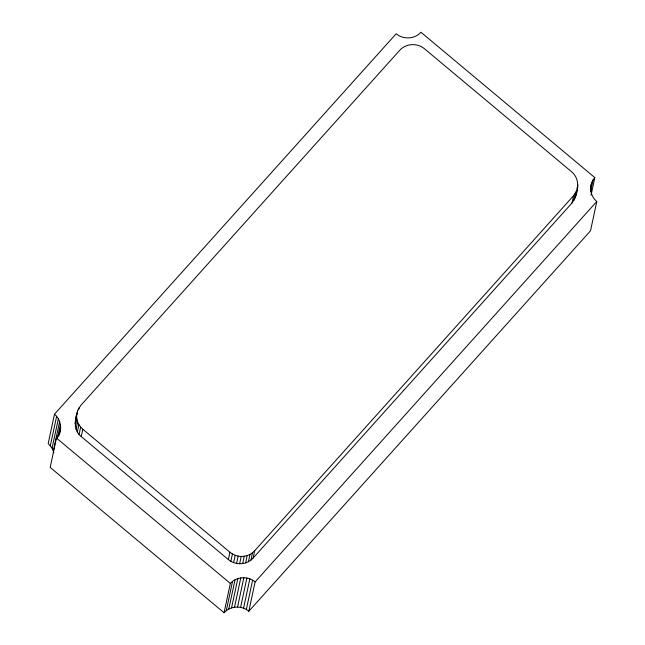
<?xml version="1.0" encoding="UTF-8"?>
<svg xmlns="http://www.w3.org/2000/svg" width="645" height="645" viewBox="0 0 645 645"><rect width="100%" height="100%" fill="white"/><g stroke="black" fill="none" stroke-linecap="round" stroke-linejoin="round"><path stroke-width="0.97" d="M59.525 434.133C61.92 427.2 60.348 418.911 54.478 414.203L396.175 33.75C403.181 39.78 414.775 39.256 420.943 32.25L594.827 177.609L591.054 195.209M75.046 423.467L77.723 410.381L80.81 405.366L399.731 50.286C405.907 43.288 417.476 42.764 424.499 48.786L571.631 171.78C581 179.512 578.355 194.201 572.042 202.973L253.13 558.062C246.954 565.052 235.385 565.584 228.362 559.562L81.23 436.56C73.732 430.933 74.723 421.161 76.908 413.203M575.945 195.137L576.138 193.186M594.827 177.609C588.538 184.317 589.675 195.822 596.81 201.474L590.522 230.797L248.825 611.25C241.802 605.228 230.233 605.76 224.057 612.75L50.173 467.391L56.462 438.06L58.235 435.689L60.364 430.223M54.478 414.203L48.19 443.526L52.076 448.114L53.866 452.726M50.334 445.655L56.623 416.331M52.076 448.114L58.364 418.79M53.35 450.815L59.638 421.491M57.478 438.036L60.404 424.354M58.768 436.093L60.654 427.296M77.723 410.381L75.336 420.54M78.642 409.575L79.037 407.737M75.296 426.409L76.868 419.081L76.618 416.138M76.062 429.272L77.634 421.943L76.868 419.081M77.336 431.973L78.908 424.644L77.634 421.943M79.077 434.432L80.649 427.095L78.908 424.644M81.23 436.56L82.802 429.231L80.649 427.095M228.362 559.562L229.934 552.233L82.802 429.231M230.854 561.311L232.426 553.982L229.934 552.233M233.619 562.617L235.191 555.289L232.426 553.982M224.057 612.75L230.346 583.427C236.522 576.428 248.091 575.904 255.114 581.927L248.825 611.25M226.242 610.718L232.531 581.395M236.578 563.456L238.15 556.119C244.124 557.264 250.591 555.264 254.694 550.733L573.615 195.645L576.703 190.63L577.517 187.808M228.765 609.09L235.046 579.758M239.626 563.778L241.198 556.45M231.547 607.904L237.836 578.581M242.673 563.601L244.245 556.264M234.514 607.211L240.795 577.888M245.64 562.908L247.212 555.571M237.562 607.034L243.85 577.702M248.422 561.722L249.994 554.394M240.609 607.356L246.898 578.033M250.945 560.094L252.517 552.765M253.13 558.062L254.694 550.733M243.56 608.187L249.849 578.863M246.326 609.501L252.614 580.178M572.042 202.973L573.615 195.645M573.824 200.603L575.388 193.274M576.235 192.21L576.63 190.372M577.025 188.542L577.807 184.881M575.138 197.967L576.703 190.63M590.506 187.405L590.925 185.454M590.481 188.493L591.739 182.624M590.538 191.718L593.053 179.987M255.114 581.927L596.81 201.474M235.191 555.289L238.15 556.119M56.462 438.06L230.346 583.427"/></g></svg>
